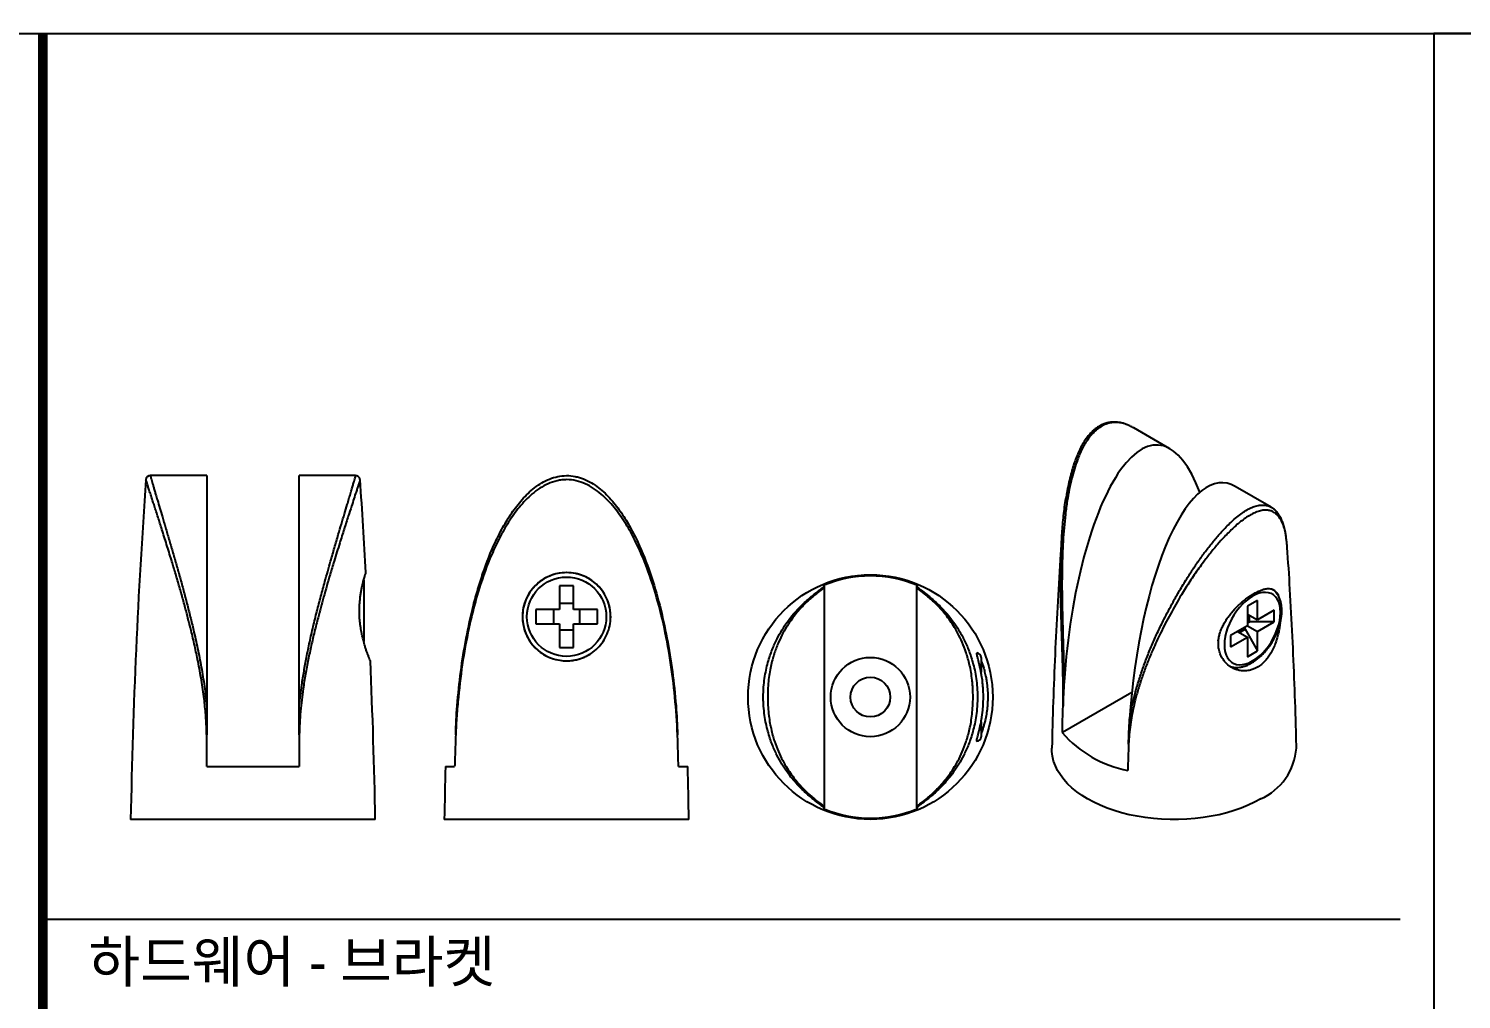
# Model space of a CAD drawing. Extents: x -256 to 8104, y -176 to 5714.
# Drawn here: x 5818 to 7280, y 4553 to 5543 of the extents above; entities that cross this region are included whole.
import ezdxf

# ---------------------------------------------------------------- set-up
doc = ezdxf.new("R2010")
doc.units = 0
doc.header["$LTSCALE"] = 30
doc.layers.get('0').update_dxf_attribs({"linetype": 'CONTINUOUS'})
for name, color, linetype in [('curior-0Line', 252, 'CONTINUOUS'), ('TIT', 3, 'CONTINUOUS'), ('부자재', 4, 'CONTINUOUS')]:
    doc.layers.add(name, color=color, linetype=linetype)
doc.styles.add('돋움', font='malgun.ttf')

# ---------------------------------------------------------------- blocks, each defined once
blk = doc.blocks.new('U_T471_U')
at = {"color": 0, "lineweight": 25}
for p, q in [((-5.25, 39), (-11.64, 39)), ((-5.25, 39), (-5.25, 12.91)), ((11.64, 39), (5.25, 39)), ((5.25, 12.91), (5.25, 39)), ((11.64, 38.98), (11.64, 38.98)), ((12.14, 38.52), (12.14, 38.52)), ((12.55, 27.14), (12.55, 20.19)), ((-5.25, 6), (5.25, 6)), ((13.87, 0), (-13.87, 0))]:
    blk.add_line(p, q, dxfattribs=at)
for centre, radius, start, end in [((-11.64, 38.5), 0.5, 89.765, 176.8929), ((729.56, -14), 743.56, 175.94902, 178.92116), ((-729.56, -14), 743.56, 3.23791, 4.0504), ((-729.56, -14), 743.56, 1.07884, 2.4676)]:
    blk.add_arc(centre, radius, start, end, dxfattribs=at)
for points, knots in [([(-11.64, 38.99), (-11.64, 38.99), (-11.65, 39.02), (-11.63, 38.93), (-11.57, 38.72), (-11.48, 38.43), (-11.39, 38.08), (-11.28, 37.72), (-11.17, 37.32), (-11.02, 36.82), (-10.82, 36.15), (-10.56, 35.29), (-10.26, 34.26), (-9.91, 33.09), (-9.53, 31.79), (-9.13, 30.42), (-8.72, 29.03), (-8.32, 27.6), (-7.92, 26.15), (-7.53, 24.67), (-7.15, 23.18), (-6.89, 22.13), (-6.6, 20.87), (-6.27, 19.41), (-5.85, 17.27), (-5.49, 15.11), (-5.33, 13.64), (-5.25, 12.91)], [0, 0, 0, 0, 0.00357, 0.029752, 0.05541, 0.081091, 0.101441, 0.121798, 0.142441, 0.16309, 0.193834, 0.232058, 0.270295, 0.316087, 0.365162, 0.414494, 0.463831, 0.513362, 0.563525, 0.613738, 0.664047, 0.714545, 0.719441, 0.789273, 0.859213, 0.929526, 1, 1, 1, 1]), ([(5.25, 12.91), (5.34, 13.7), (5.48, 15.01), (5.78, 16.84), (6.08, 18.46), (6.43, 20.14), (6.82, 21.88), (7.25, 23.61), (7.69, 25.31), (8.21, 27.21), (8.73, 29.05), (9.24, 30.82), (9.65, 32.23), (10.03, 33.51), (10.37, 34.66), (10.65, 35.6), (10.88, 36.36), (11.05, 36.95), (11.21, 37.48), (11.35, 37.95), (11.46, 38.34), (11.55, 38.66), (11.61, 38.88), (11.64, 39), (11.64, 38.99), (11.64, 38.98)], [0, 0, 0, 0, 0.075942, 0.126673, 0.177615, 0.235159, 0.292762, 0.350696, 0.40869, 0.465777, 0.546485, 0.600642, 0.654926, 0.699583, 0.744389, 0.787368, 0.814125, 0.840905, 0.867636, 0.89206, 0.916471, 0.939065, 0.964465, 0.989846, 1, 1, 1, 1]), ([(12.14, 38.52), (12.13, 38.56), (12.12, 38.64), (12.08, 38.74), (12, 38.84), (11.91, 38.92), (11.79, 38.97), (11.7, 39), (11.64, 38.99), (11.64, 38.99)], [0, 0, 0, 0, 0.1510268, 0.3092183, 0.4576644, 0.6214753, 0.7907347, 0.9709043, 1, 1, 1, 1]), ([(-5.25, 9.6), (-5.26, 9.77), (-5.27, 10.54), (-5.35, 11.9), (-5.54, 13.8), (-5.83, 15.82), (-6.2, 17.82), (-6.6, 19.7), (-7.05, 21.61), (-7.52, 23.42), (-7.98, 25.12), (-8.39, 26.57), (-8.82, 28.02), (-9.28, 29.56), (-9.79, 31.21), (-10.3, 32.82), (-10.69, 34.05), (-10.97, 34.92), (-11.17, 35.52), (-11.35, 36.07), (-11.51, 36.59), (-11.68, 37.1), (-11.84, 37.58), (-11.96, 37.98), (-12.06, 38.29), (-12.12, 38.47), (-12.15, 38.55), (-12.14, 38.53), (-12.14, 38.53)], [0, 0, 0, 0, 0.014805, 0.06686, 0.11904, 0.182072, 0.245407, 0.298536, 0.351729, 0.419853, 0.465356, 0.51094, 0.556843, 0.603077, 0.661134, 0.71942, 0.76755, 0.791763, 0.816032, 0.836832, 0.857696, 0.881717, 0.905928, 0.930388, 0.952437, 0.974923, 0.997066, 1, 1, 1, 1]), ([(12.14, 38.52), (12.14, 38.52), (12.14, 38.54), (12.11, 38.43), (12.04, 38.22), (11.94, 37.92), (11.83, 37.56), (11.66, 37.06), (11.44, 36.38), (11.15, 35.47), (10.85, 34.56), (10.57, 33.69), (10.25, 32.68), (9.9, 31.56), (9.52, 30.34), (9.16, 29.16), (8.77, 27.88), (8.37, 26.52), (7.91, 24.88), (7.44, 23.15), (6.97, 21.31), (6.6, 19.72), (6.25, 18.11), (5.94, 16.47), (5.7, 14.95), (5.52, 13.57), (5.43, 12.71), (5.35, 11.83), (5.29, 10.93), (5.26, 10.04), (5.25, 9.6)], [0, 0, 0, 0, 0.008665, 0.030285, 0.052437, 0.072806, 0.093938, 0.115279, 0.149541, 0.184202, 0.226039, 0.252566, 0.279143, 0.332567, 0.366782, 0.401039, 0.449217, 0.490349, 0.531519, 0.603802, 0.652093, 0.700471, 0.749136, 0.798095, 0.847179, 0.884093, 0.921043, 0.922685, 0.961316, 1, 1, 1, 1]), ([(13.3, 18.01), (13.31, 18.01), (13.31, 18), (13.29, 18.04), (13.25, 18.14), (13.18, 18.31), (13.08, 18.57), (12.98, 18.84), (12.88, 19.1), (12.78, 19.4), (12.66, 19.8), (12.53, 20.25), (12.41, 20.75), (12.3, 21.22), (12.21, 21.76), (12.13, 22.33), (12.08, 22.94), (12.06, 23.51), (12.07, 24.05), (12.1, 24.56), (12.14, 25.06), (12.2, 25.51), (12.25, 25.81), (12.3, 26.1), (12.38, 26.44), (12.45, 26.75), (12.54, 27.1), (12.62, 27.4), (12.69, 27.64), (12.73, 27.77), (12.77, 27.87), (12.8, 27.96), (12.81, 28), (12.81, 28), (12.81, 28)], [0, 0, 0, 0, 0.015236, 0.049407, 0.066662, 0.115181, 0.164994, 0.181851, 0.215908, 0.25049, 0.26792, 0.322274, 0.359299, 0.377986, 0.422258, 0.467478, 0.48868, 0.539386, 0.574004, 0.591487, 0.640355, 0.673601, 0.690362, 0.707314, 0.741571, 0.776376, 0.793924, 0.847573, 0.884157, 0.90263, 0.920028, 0.955251, 0.991153, 1, 1, 1, 1])]:
    blk.add_open_spline(points, degree=3, knots=knots, dxfattribs=at)
for points in [[(-5.25, 12.91), (-5.25, 11.81), (-5.25, 10.71), (-5.25, 9.6)], [(5.25, 9.6), (5.25, 10.71), (5.25, 11.81), (5.25, 12.91)], [(-5.25, 6), (-5.25, 6.6), (-5.25, 7.8), (-5.25, 9), (-5.25, 9.6)], [(5.25, 9.6), (5.25, 9), (5.25, 7.8), (5.25, 6.6), (5.25, 6)]]:
    blk.add_open_spline(points, degree=3, dxfattribs=at)
blk = doc.blocks.new('U_T471_F')
at = {"color": 0, "lineweight": 25}
for p, q in [((0.8, 26.5), (-0.8, 26.5)), ((-0.8, 26.5), (-0.8, 23.8)), ((0.8, 23.8), (0.8, 26.5)), ((0.8, 24.5), (-0.8, 24.5)), ((-0.8, 23.8), (-3.5, 23.8)), ((-3.5, 23.8), (-3.5, 22.2)), ((-1.5, 23.8), (-1.5, 22.2)), ((3.5, 23.8), (0.8, 23.8)), ((1.5, 22.2), (1.5, 23.8)), ((3.5, 22.2), (3.5, 23.8)), ((-3.5, 22.2), (-0.8, 22.2)), ((-0.8, 22.2), (-0.8, 19.5)), ((-0.8, 21.5), (0.8, 21.5)), ((0.8, 19.5), (0.8, 22.2)), ((0.8, 22.2), (3.5, 22.2)), ((-0.8, 19.5), (0.8, 19.5)), ((12.42, 12.78), (12.41, 12.87)), ((12.42, 12.8), (12.41, 12.87)), ((-13.73, 6), (-12.69, 6)), ((12.69, 6), (13.73, 6)), ((0, 0), (-13.87, 0)), ((13.87, 0), (0, 0))]:
    blk.add_line(p, q, dxfattribs=at)
blk.add_circle((0, 23), 4.5, dxfattribs=at)
for centre, radius, start, end in [((0, 23), 5, 90.3555, 305.7279), ((0, 23), 5, 356.7928, 89.7354), ((729.56, -14), 743.56, 178.4587, 178.92116), ((-729.56, -14), 743.56, 1.07884, 1.5413)]:
    blk.add_arc(centre, radius, start, end, dxfattribs=at)
for points, knots in [([(-12.4, 12.91), (-12.19, 15.52), (-11.86, 18.07), (-11.14, 21.83), (-10.87, 23.07), (-10.4, 24.91), (-10.23, 25.53), (-9.87, 26.75), (-9.68, 27.35), (-9.07, 29.14), (-8.61, 30.31), (-7.81, 32.02), (-7.52, 32.59), (-6.91, 33.69), (-6.58, 34.24), (-5.85, 35.3), (-5.46, 35.81), (-4.82, 36.53), (-4.6, 36.76), (-4.13, 37.2), (-3.89, 37.42), (-3.11, 38.02), (-2.56, 38.36), (-1.64, 38.73), (-1.32, 38.83), (-0.67, 38.96), (-0.34, 39), (0.33, 39), (0.65, 38.97), (1.14, 38.87), (1.3, 38.83), (1.62, 38.73), (1.78, 38.68), (2.23, 38.5), (2.53, 38.35), (3.09, 38.02), (3.36, 37.83), (4.14, 37.23), (4.61, 36.77), (5.46, 35.81), (5.85, 35.3), (6.58, 34.24), (6.91, 33.7), (7.53, 32.58), (7.82, 32.01), (8.62, 30.29), (9.07, 29.12), (9.89, 26.75), (10.24, 25.54), (10.87, 23.09), (11.14, 21.85), (11.62, 19.33), (11.82, 18.06), (12.16, 15.5), (12.3, 14.21), (12.41, 12.91)], [0, 0, 0, 0, 0.125, 0.125, 0.1875, 0.1875, 0.21875, 0.21875, 0.25, 0.25, 0.3125, 0.3125, 0.34375, 0.34375, 0.375, 0.375, 0.40625, 0.40625, 0.421875, 0.421875, 0.4375, 0.4375, 0.46875, 0.46875, 0.484375, 0.484375, 0.5, 0.5, 0.515625, 0.515625, 0.523438, 0.523438, 0.53125, 0.53125, 0.546875, 0.546875, 0.5625, 0.5625, 0.59375, 0.59375, 0.625, 0.625, 0.65625, 0.65625, 0.6875, 0.6875, 0.75, 0.75, 0.8125, 0.8125, 0.875, 0.875, 0.9375, 0.9375, 1, 1, 1, 1]), ([(12.58, 9.6), (12.51, 11.04), (12.41, 12.46), (12.14, 15.28), (11.97, 16.68), (11.53, 19.45), (11.28, 20.83), (10.67, 23.53), (10.32, 24.86), (9.51, 27.48), (9.05, 28.77), (8.24, 30.65), (7.95, 31.28), (7.47, 32.2), (7.31, 32.5), (6.97, 33.1), (6.79, 33.4), (6.22, 34.29), (5.82, 34.86), (5.16, 35.67), (4.92, 35.93), (4.43, 36.44), (4.18, 36.68), (3.63, 37.14), (3.35, 37.36), (2.75, 37.75), (2.44, 37.92), (1.78, 38.21), (1.44, 38.33), (0.73, 38.49), (0.37, 38.54), (-0.17, 38.54), (-0.36, 38.53), (-0.72, 38.49), (-0.89, 38.45), (-1.42, 38.34), (-1.77, 38.22), (-2.43, 37.93), (-2.74, 37.75), (-3.33, 37.37), (-3.62, 37.15), (-4.43, 36.46), (-4.91, 35.96), (-5.8, 34.88), (-6.21, 34.31), (-6.95, 33.13), (-7.29, 32.53), (-7.92, 31.31), (-8.21, 30.69), (-9.03, 28.81), (-9.49, 27.52), (-10.11, 25.54), (-10.3, 24.87), (-10.65, 23.53), (-10.82, 22.86), (-11.27, 20.83), (-11.53, 19.46), (-11.96, 16.7), (-12.13, 15.31), (-12.34, 13.18), (-12.4, 12.47), (-12.5, 11.04), (-12.54, 10.32), (-12.57, 9.6)], [0, 0, 0, 0, 0.0625, 0.0625, 0.125, 0.125, 0.1875, 0.1875, 0.25, 0.25, 0.3125, 0.3125, 0.34375, 0.34375, 0.359375, 0.359375, 0.375, 0.375, 0.40625, 0.40625, 0.421875, 0.421875, 0.4375, 0.4375, 0.453125, 0.453125, 0.46875, 0.46875, 0.484375, 0.484375, 0.5, 0.5, 0.507812, 0.507812, 0.515625, 0.515625, 0.53125, 0.53125, 0.546875, 0.546875, 0.5625, 0.5625, 0.59375, 0.59375, 0.625, 0.625, 0.65625, 0.65625, 0.6875, 0.6875, 0.75, 0.75, 0.78125, 0.78125, 0.8125, 0.8125, 0.875, 0.875, 0.9375, 0.9375, 0.96875, 0.96875, 1, 1, 1, 1]), ([(3.52, 19.45), (3.29, 19.22), (3.04, 19.02), (2.64, 18.75), (2.5, 18.66), (2.21, 18.51), (2.06, 18.44), (1.61, 18.25), (1.29, 18.16), (0.65, 18.03), (0.31, 18), (-0.34, 18), (-0.67, 18.04), (-1.32, 18.17), (-1.64, 18.27), (-2.24, 18.52), (-2.53, 18.67), (-3.06, 19.04), (-3.31, 19.24), (-3.77, 19.7), (-3.97, 19.95), (-4.33, 20.48), (-4.48, 20.77), (-4.74, 21.37), (-4.83, 21.68), (-4.93, 22.16), (-4.95, 22.32), (-4.99, 22.65), (-5, 22.82), (-5, 23.31), (-4.97, 23.64), (-4.84, 24.29), (-4.74, 24.61), (-4.49, 25.22), (-4.34, 25.51), (-3.97, 26.05), (-3.76, 26.31), (-3.3, 26.77), (-3.05, 26.98), (-2.5, 27.34), (-2.22, 27.49), (-1.61, 27.74), (-1.29, 27.84), (-0.65, 27.97), (-0.32, 28), (0.35, 28), (0.68, 27.97), (1.16, 27.87), (1.32, 27.83), (1.63, 27.73), (1.79, 27.67), (2.25, 27.48), (2.53, 27.33), (3.07, 26.96), (3.33, 26.75), (3.79, 26.29), (3.99, 26.03), (4.35, 25.48), (4.51, 25.19), (4.69, 24.74), (4.75, 24.58), (4.84, 24.27), (4.88, 24.1), (4.98, 23.61), (5, 23.29), (5, 22.63), (4.96, 22.3), (4.83, 21.66), (4.73, 21.35), (4.48, 20.74), (4.32, 20.46), (3.96, 19.93), (3.75, 19.68), (3.52, 19.45)], [0, 0, 0, 0, 0.03125, 0.03125, 0.046875, 0.046875, 0.0625, 0.0625, 0.09375, 0.09375, 0.125, 0.125, 0.15625, 0.15625, 0.1875, 0.1875, 0.21875, 0.21875, 0.25, 0.25, 0.28125, 0.28125, 0.3125, 0.3125, 0.34375, 0.34375, 0.359375, 0.359375, 0.375, 0.375, 0.40625, 0.40625, 0.4375, 0.4375, 0.46875, 0.46875, 0.5, 0.5, 0.53125, 0.53125, 0.5625, 0.5625, 0.59375, 0.59375, 0.625, 0.625, 0.65625, 0.65625, 0.671875, 0.671875, 0.6875, 0.6875, 0.71875, 0.71875, 0.75, 0.75, 0.78125, 0.78125, 0.8125, 0.8125, 0.828125, 0.828125, 0.84375, 0.84375, 0.875, 0.875, 0.90625, 0.90625, 0.9375, 0.9375, 0.96875, 0.96875, 1, 1, 1, 1])]:
    blk.add_open_spline(points, degree=3, knots=knots, dxfattribs=at)
for points in [[(-12.57, 9.6), (-12.53, 10.71), (-12.5, 11.81), (-12.4, 12.91)], [(12.41, 12.91), (12.5, 11.81), (12.54, 10.71), (12.58, 9.6)], [(-12.57, 9.6), (-12.59, 9), (-12.63, 7.8), (-12.67, 6.6), (-12.69, 6)], [(12.69, 6), (12.67, 6.6), (12.64, 7.8), (12.6, 9), (12.58, 9.6)]]:
    blk.add_open_spline(points, degree=3, dxfattribs=at)
blk = doc.blocks.new('U_T471_TOP')
at = {"color": 0, "lineweight": 25}
for p, q in [((-5.25, 12.4), (-5.25, -12.41)), ((5.25, -12.41), (5.25, 12.4)), ((12.55, 4.5), (12.55, 2.82)), ((12.55, -2.81), (12.55, -4.5))]:
    blk.add_line(p, q, dxfattribs=at)
for radius in [13.87, 4.5, 2.25]:
    blk.add_circle((0, 0), radius, dxfattribs=at)
for centre, radius, start, end in [((0, 0), 13.73, 67.5209, 112.4791), ((12.05, 4.5), 0.5, 0, 86.3874), ((12.05, -4.5), 0.5, 273.1657, 0), ((0, 0), 13.73, 247.5209, 292.4791)]:
    blk.add_arc(centre, radius, start, end, dxfattribs=at)
for points, knots in [([(-5.25, -12.57), (-5.27, -12.54), (-5.3, -12.5), (-5.41, -12.4), (-5.48, -12.35), (-5.74, -12.14), (-5.98, -11.96), (-6.4, -11.64), (-6.55, -11.52), (-6.86, -11.26), (-7.03, -11.12), (-7.55, -10.66), (-7.91, -10.31), (-8.67, -9.5), (-9.05, -9.03), (-9.63, -8.22), (-9.83, -7.93), (-10.22, -7.29), (-10.41, -6.94), (-10.78, -6.2), (-10.97, -5.79), (-11.23, -5.13), (-11.31, -4.9), (-11.47, -4.4), (-11.55, -4.14), (-11.7, -3.6), (-11.77, -3.32), (-11.89, -2.72), (-11.95, -2.41), (-12.04, -1.75), (-12.08, -1.4), (-12.12, -0.87), (-12.13, -0.69), (-12.14, -0.33), (-12.14, -0.15), (-12.14, 0.39), (-12.13, 0.76), (-12.08, 1.46), (-12.04, 1.8), (-11.94, 2.45), (-11.89, 2.76), (-11.76, 3.36), (-11.69, 3.64), (-11.54, 4.17), (-11.47, 4.42), (-11.3, 4.91), (-11.22, 5.14), (-10.96, 5.81), (-10.77, 6.21), (-10.4, 6.96), (-10.21, 7.3), (-9.82, 7.94), (-9.63, 8.23), (-9.05, 9.04), (-8.66, 9.5), (-7.91, 10.31), (-7.54, 10.66), (-6.85, 11.27), (-6.53, 11.53), (-5.97, 11.96), (-5.74, 12.14), (-5.39, 12.41), (-5.28, 12.51), (-5.25, 12.57)], [0, 0, 0, 0, 0.03125, 0.03125, 0.0625, 0.0625, 0.125, 0.125, 0.15625, 0.15625, 0.1875, 0.1875, 0.25, 0.25, 0.3125, 0.3125, 0.34375, 0.34375, 0.375, 0.375, 0.40625, 0.40625, 0.421875, 0.421875, 0.4375, 0.4375, 0.453125, 0.453125, 0.46875, 0.46875, 0.484375, 0.484375, 0.492188, 0.492188, 0.5, 0.5, 0.515625, 0.515625, 0.53125, 0.53125, 0.546875, 0.546875, 0.5625, 0.5625, 0.578125, 0.578125, 0.59375, 0.59375, 0.625, 0.625, 0.65625, 0.65625, 0.6875, 0.6875, 0.75, 0.75, 0.8125, 0.8125, 0.875, 0.875, 0.9375, 0.9375, 1, 1, 1, 1]), ([(-5.25, 12.4), (-5.38, 12.3), (-5.56, 12.16), (-5.99, 11.82), (-6.25, 11.62), (-6.81, 11.14), (-7.12, 10.87), (-7.75, 10.25), (-8.08, 9.89), (-8.74, 9.08), (-9.08, 8.63), (-9.58, 7.83), (-9.75, 7.55), (-10.08, 6.93), (-10.24, 6.59), (-10.48, 6.05), (-10.56, 5.87), (-10.71, 5.48), (-10.78, 5.27), (-11, 4.63), (-11.13, 4.17), (-11.3, 3.41), (-11.36, 3.15), (-11.45, 2.58), (-11.5, 2.29), (-11.57, 1.69), (-11.59, 1.37), (-11.62, 0.89), (-11.63, 0.72), (-11.64, 0.39), (-11.64, 0.23), (-11.65, -0.27), (-11.64, -0.6), (-11.6, -1.25), (-11.58, -1.57), (-11.51, -2.19), (-11.47, -2.48), (-11.37, -3.05), (-11.32, -3.32), (-11.15, -4.1), (-11.02, -4.57), (-10.73, -5.43), (-10.58, -5.82), (-10.27, -6.54), (-10.11, -6.88), (-9.77, -7.5), (-9.61, -7.79), (-9.1, -8.6), (-8.76, -9.06), (-8.09, -9.88), (-7.76, -10.23), (-7.13, -10.87), (-6.82, -11.14), (-5.97, -11.86), (-5.5, -12.19), (-5.25, -12.41)], [0, 0, 0, 0, 0.0625, 0.0625, 0.125, 0.125, 0.1875, 0.1875, 0.25, 0.25, 0.3125, 0.3125, 0.34375, 0.34375, 0.375, 0.375, 0.390625, 0.390625, 0.40625, 0.40625, 0.4375, 0.4375, 0.453125, 0.453125, 0.46875, 0.46875, 0.484375, 0.484375, 0.492188, 0.492188, 0.5, 0.5, 0.515625, 0.515625, 0.53125, 0.53125, 0.546875, 0.546875, 0.5625, 0.5625, 0.59375, 0.59375, 0.625, 0.625, 0.65625, 0.65625, 0.6875, 0.6875, 0.75, 0.75, 0.8125, 0.8125, 0.875, 0.875, 1, 1, 1, 1]), ([(5.25, 12.57), (5.28, 12.51), (5.39, 12.41), (5.73, 12.14), (5.97, 11.96), (6.53, 11.53), (6.85, 11.27), (7.54, 10.66), (7.9, 10.32), (8.65, 9.5), (9.04, 9.04), (9.62, 8.23), (9.81, 7.94), (10.1, 7.47), (10.2, 7.31), (10.39, 6.96), (10.48, 6.78), (10.77, 6.22), (10.95, 5.82), (11.21, 5.15), (11.3, 4.92), (11.46, 4.43), (11.54, 4.17), (11.69, 3.63), (11.76, 3.35), (11.89, 2.75), (11.94, 2.43), (12.04, 1.78), (12.07, 1.44), (12.13, 0.73), (12.14, 0.37), (12.14, -0.18), (12.14, -0.36), (12.12, -0.72), (12.11, -0.9), (12.08, -1.43), (12.04, -1.77), (11.94, -2.43), (11.89, -2.74), (11.76, -3.34), (11.69, -3.62), (11.47, -4.44), (11.31, -4.92), (10.96, -5.8), (10.77, -6.21), (10.4, -6.96), (10.21, -7.3), (9.82, -7.93), (9.63, -8.22), (9.05, -9.03), (8.66, -9.5), (8.1, -10.11), (7.91, -10.3), (7.54, -10.66), (7.37, -10.82), (6.85, -11.27), (6.53, -11.53), (5.98, -11.96), (5.74, -12.14), (5.48, -12.34), (5.4, -12.4), (5.3, -12.5), (5.26, -12.54), (5.25, -12.57)], [0, 0, 0, 0, 0.0625, 0.0625, 0.125, 0.125, 0.1875, 0.1875, 0.25, 0.25, 0.3125, 0.3125, 0.34375, 0.34375, 0.359375, 0.359375, 0.375, 0.375, 0.40625, 0.40625, 0.421875, 0.421875, 0.4375, 0.4375, 0.453125, 0.453125, 0.46875, 0.46875, 0.484375, 0.484375, 0.5, 0.5, 0.507812, 0.507812, 0.515625, 0.515625, 0.53125, 0.53125, 0.546875, 0.546875, 0.5625, 0.5625, 0.59375, 0.59375, 0.625, 0.625, 0.65625, 0.65625, 0.6875, 0.6875, 0.75, 0.75, 0.78125, 0.78125, 0.8125, 0.8125, 0.875, 0.875, 0.9375, 0.9375, 0.96875, 0.96875, 1, 1, 1, 1]), ([(5.25, -12.41), (5.5, -12.19), (5.97, -11.86), (6.81, -11.15), (7.11, -10.88), (7.59, -10.4), (7.75, -10.23), (8.08, -9.87), (8.25, -9.68), (8.75, -9.07), (9.09, -8.61), (9.59, -7.81), (9.76, -7.53), (10.09, -6.91), (10.25, -6.58), (10.56, -5.86), (10.72, -5.47), (10.93, -4.83), (11, -4.61), (11.13, -4.14), (11.19, -3.89), (11.37, -3.12), (11.46, -2.56), (11.57, -1.64), (11.59, -1.32), (11.63, -0.68), (11.64, -0.34), (11.64, 0.32), (11.63, 0.65), (11.61, 1.14), (11.59, 1.3), (11.57, 1.62), (11.55, 1.77), (11.5, 2.23), (11.46, 2.52), (11.36, 3.09), (11.31, 3.36), (11.14, 4.13), (11, 4.6), (10.72, 5.46), (10.56, 5.85), (10.25, 6.57), (10.09, 6.91), (9.75, 7.53), (9.59, 7.81), (9.08, 8.61), (8.75, 9.07), (8.08, 9.88), (7.75, 10.24), (7.12, 10.87), (6.81, 11.14), (6.25, 11.62), (5.99, 11.82), (5.55, 12.16), (5.37, 12.3), (5.25, 12.4)], [0, 0, 0, 0, 0.125, 0.125, 0.1875, 0.1875, 0.21875, 0.21875, 0.25, 0.25, 0.3125, 0.3125, 0.34375, 0.34375, 0.375, 0.375, 0.40625, 0.40625, 0.421875, 0.421875, 0.4375, 0.4375, 0.46875, 0.46875, 0.484375, 0.484375, 0.5, 0.5, 0.515625, 0.515625, 0.523438, 0.523438, 0.53125, 0.53125, 0.546875, 0.546875, 0.5625, 0.5625, 0.59375, 0.59375, 0.625, 0.625, 0.65625, 0.65625, 0.6875, 0.6875, 0.75, 0.75, 0.8125, 0.8125, 0.875, 0.875, 0.9375, 0.9375, 1, 1, 1, 1]), ([(12.09, -4.99), (12.08, -4.99), (12.06, -4.99), (12.07, -4.9), (12.09, -4.76), (12.14, -4.58), (12.2, -4.33), (12.25, -4.14), (12.3, -3.93), (12.38, -3.64), (12.45, -3.31), (12.54, -2.88), (12.62, -2.41), (12.69, -1.89), (12.73, -1.53), (12.77, -1.17), (12.8, -0.71), (12.81, -0.24), (12.81, 0.32), (12.79, 0.86), (12.75, 1.38), (12.7, 1.89), (12.63, 2.37), (12.55, 2.83), (12.49, 3.11), (12.43, 3.39), (12.36, 3.72), (12.28, 4.02), (12.21, 4.3), (12.14, 4.57), (12.09, 4.77), (12.07, 4.92), (12.06, 5), (12.08, 4.99), (12.09, 4.99)], [0, 0, 0, 0, 0.037578, 0.072333, 0.089886, 0.138949, 0.172327, 0.189155, 0.206174, 0.240568, 0.275511, 0.29313, 0.346992, 0.383722, 0.402269, 0.419735, 0.455099, 0.491144, 0.509354, 0.559783, 0.59415, 0.611491, 0.66211, 0.696545, 0.713907, 0.731449, 0.766915, 0.802983, 0.821181, 0.864849, 0.909417, 0.9303, 0.981274, 1, 1, 1, 1]), ([(12.55, 4.13), (12.58, 4.05), (12.63, 3.92), (12.71, 3.7), (12.75, 3.58), (12.77, 3.52)], [0, 0, 0, 0, 0.441681, 0.721427, 1, 1, 1, 1]), ([(12.77, 3.52), (12.82, 3.35), (12.92, 3.01), (13.04, 2.54), (13.11, 2.17), (13.17, 1.83), (13.23, 1.39), (13.28, 0.93), (13.31, 0.38), (13.31, -0.16), (13.29, -0.69), (13.25, -1.21), (13.18, -1.8), (13.08, -2.34), (12.98, -2.79), (12.88, -3.15), (12.78, -3.48), (12.67, -3.82), (12.6, -4), (12.55, -4.13)], [0, 0, 0, 0, 0.078496, 0.158305, 0.190653, 0.221844, 0.284993, 0.349373, 0.381908, 0.471259, 0.532238, 0.563031, 0.649614, 0.738506, 0.768587, 0.829363, 0.891076, 0.92218, 1, 1, 1, 1])]:
    blk.add_open_spline(points, degree=3, knots=knots, dxfattribs=at)
for points in [[(-5.25, 12.57), (-5.25, 12.59), (-5.25, 12.63), (-5.25, 12.67), (-5.25, 12.69)], [(-5.25, 12.57), (-5.25, 12.53), (-5.25, 12.5), (-5.25, 12.4)], [(5.25, 12.69), (5.25, 12.67), (5.25, 12.63), (5.25, 12.59), (5.25, 12.57)], [(5.25, 12.4), (5.25, 12.5), (5.25, 12.53), (5.25, 12.57)], [(-5.25, -12.41), (-5.25, -12.5), (-5.25, -12.54), (-5.25, -12.57)], [(-5.25, -12.69), (-5.25, -12.67), (-5.25, -12.64), (-5.25, -12.6), (-5.25, -12.57)], [(5.25, -12.57), (5.25, -12.54), (5.25, -12.5), (5.25, -12.41)], [(5.25, -12.57), (5.25, -12.6), (5.25, -12.64), (5.25, -12.67), (5.25, -12.69)]]:
    blk.add_open_spline(points, degree=3, dxfattribs=at)
blk = doc.blocks.new('U_T471_ISO')
at = {"color": 0, "lineweight": 25}
for p, q in [((-0.49, 42.05), (-4.57, 44.4)), ((11, 35.41), (6.93, 37.76)), ((9.44, 24.84), (8.31, 24.19)), ((9.44, 24.84), (8.31, 24.19)), ((9.44, 22.64), (9.44, 24.84)), ((8.31, 24.19), (8.31, 21.98)), ((8.31, 23.29), (9.44, 22.64)), ((8.52, 22.43), (8.52, 23.17)), ((11.35, 23.74), (9.44, 22.64)), ((11.35, 22.43), (11.35, 23.74)), ((8.31, 21.98), (6.4, 20.88)), ((7.18, 21.33), (8.31, 20.68)), ((7.39, 21.21), (8.03, 21.57)), ((8.03, 21.57), (8.03, 21.82)), ((8.03, 21.57), (9.44, 19.12)), ((8.31, 22.31), (8.52, 22.43)), ((8.31, 21.98), (9.44, 21.33)), ((11.35, 22.43), (8.52, 22.43)), ((9.44, 21.33), (11.35, 22.43)), ((9.44, 19.12), (9.44, 21.33)), ((5, 20.26), (5.03, 20.5)), ((6.4, 20.88), (6.4, 19.57)), ((6.4, 19.57), (8.31, 20.68)), ((8.31, 20.68), (8.31, 18.47)), ((8.31, 18.47), (9.44, 19.12)), ((-4.79, 14.42), (-12.68, 9.86))]:
    blk.add_line(p, q, dxfattribs=at)
at = {"color": 0, "lineweight": 25, "flags": 128}
for points in [[(8.87, 25.33), (8.49, 25.08), (8.11, 24.78), (7.75, 24.44), (7.4, 24.06), (7.07, 23.64), (6.76, 23.19), (6.49, 22.72), (6.26, 22.23), (6.06, 21.74), (5.9, 21.24), (5.78, 20.75), (5.72, 20.27), (5.69, 19.82), (5.72, 19.39), (5.78, 18.99), (5.9, 18.63), (6.06, 18.32), (6.26, 18.06), (6.49, 17.84), (6.76, 17.69), (7.07, 17.59), (7.4, 17.55), (7.75, 17.57), (8.11, 17.65), (8.49, 17.79), (8.87, 17.98), (9.26, 18.23), (9.64, 18.53), (10, 18.87), (10.35, 19.26), (10.68, 19.67), (10.98, 20.12), (11.26, 20.59), (11.49, 21.08), (11.69, 21.57), (11.85, 22.07), (11.96, 22.56), (12.03, 23.04), (12.06, 23.49), (12.03, 23.92), (11.96, 24.32), (11.85, 24.68), (11.69, 24.99), (11.49, 25.25), (11.26, 25.47), (10.98, 25.62), (10.68, 25.72), (10.35, 25.76), (10, 25.74), (9.64, 25.66), (9.26, 25.52), (8.87, 25.33)], [(9.81, 2.34), (9.11, 1.96), (8.38, 1.62), (7.61, 1.3), (6.8, 1.02), (5.96, 0.77), (5.09, 0.55), (4.2, 0.37), (3.28, 0.22), (2.36, 0.11), (1.42, 0.03), (0.47, 0), (-0.47, 0), (-1.42, 0.03), (-2.36, 0.11), (-3.28, 0.22), (-4.2, 0.37), (-5.09, 0.55), (-5.96, 0.77), (-6.8, 1.02), (-7.61, 1.3), (-8.38, 1.62), (-9.11, 1.96), (-9.81, 2.34), (-10.45, 2.74), (-11.05, 3.16), (-11.6, 3.61), (-12.09, 4.07), (-12.52, 4.56), (-12.9, 5.06), (-13.22, 5.58), (-13.47, 6.1), (-13.67, 6.64), (-13.8, 7.18), (-13.86, 7.72), (-13.87, 8.1)]]:
    blk.add_lwpolyline(points, dxfattribs=at)
at = {"color": 0, "lineweight": 25}
for centre, radius, start, end in [((-2.88, 18.27), 12.92, 220.6286, 259.3768), ((7, 8.62), 6.88, 294.0355, 355.6695)]:
    blk.add_arc(centre, radius, start, end, dxfattribs=at)
for centre, start_param in [((-3.71, 15.04), 5.668779), ((3.71, 10.75), 6.129094)]:
    blk.add_ellipse(centre, major_axis=(1.89, 27.43), ratio=0.319728, start_param=start_param, end_param=7.854912, dxfattribs=at)
for points, knots in [([(-5.3, 44.75), (-5.39, 44.79), (-5.68, 44.9), (-6.1, 44.99), (-6.67, 45.05), (-7.19, 45), (-7.78, 44.83), (-8.3, 44.58), (-8.86, 44.17), (-9.38, 43.65), (-9.81, 43.09), (-10.27, 42.35), (-10.65, 41.59), (-11.02, 40.66), (-11.32, 39.78), (-11.63, 38.65), (-11.9, 37.44), (-12.15, 36.06), (-12.34, 34.61), (-12.49, 33.08), (-12.6, 31.54), (-12.67, 30.01), (-12.71, 28.48), (-12.73, 26.43), (-12.71, 24.86), (-12.67, 23.11), (-12.64, 21.67), (-12.58, 19.62), (-12.52, 17.59), (-12.5, 16.28), (-12.48, 15.62)], [0, 0, 0, 0, 0.011897, 0.035819, 0.050453, 0.080055, 0.09511, 0.117929, 0.141451, 0.163911, 0.186883, 0.204821, 0.241105, 0.259418, 0.289883, 0.320361, 0.357579, 0.394807, 0.438324, 0.481847, 0.525611, 0.569378, 0.613768, 0.658202, 0.747398, 0.751731, 0.813526, 0.875416, 0.937637, 1, 1, 1, 1]), ([(-5.34, 44.77), (-5.42, 44.8), (-5.64, 44.89), (-6.02, 44.99), (-6.45, 45.06), (-6.87, 45.08), (-7.3, 45.04), (-7.72, 44.95), (-8.13, 44.81), (-8.52, 44.61), (-8.89, 44.36), (-9.24, 44.06), (-9.58, 43.71), (-9.91, 43.3), (-10.22, 42.85), (-10.51, 42.35), (-10.79, 41.8), (-11.05, 41.18), (-11.31, 40.5), (-11.55, 39.75), (-11.77, 38.92), (-11.99, 38.01), (-12.16, 37.17), (-12.24, 36.63), (-12.27, 36.42)], [0, 0, 0, 0, 0.0254343, 0.0688844, 0.1104715, 0.1501773, 0.1881292, 0.2285053, 0.2672156, 0.3046152, 0.3407975, 0.3782348, 0.4173625, 0.4581625, 0.5004768, 0.5438287, 0.5891274, 0.6391157, 0.6921951, 0.7492069, 0.8114274, 0.8807726, 0.9536835, 1, 1, 1, 1]), ([(-4.57, 44.4), (-4.72, 44.48), (-4.95, 44.62), (-5.2, 44.71), (-5.3, 44.75)], [0, 0, 0, 0, 0.6176165, 1, 1, 1, 1]), ([(-12.87, 26.6), (-12.87, 27.44), (-12.87, 28.79), (-12.81, 30.68), (-12.73, 32.37), (-12.57, 34.21), (-12.41, 35.61), (-12.28, 36.34), (-12.27, 36.42)], [0, 0, 0, 0, 0.259506, 0.41793, 0.576564, 0.77635, 0.976922, 1, 1, 1, 1]), ([(12.71, 31.88), (12.68, 32.09), (12.62, 32.54), (12.45, 33.16), (12.23, 33.76), (11.94, 34.27), (11.58, 34.66), (11.21, 34.91), (10.81, 35.05), (10.41, 35.1), (9.94, 35.06), (9.43, 34.92), (8.89, 34.68), (8.36, 34.38), (7.8, 34), (7.26, 33.57), (6.72, 33.09), (6.21, 32.59), (5.6, 31.96), (4.88, 31.17), (4.09, 30.2), (3.39, 29.29), (2.61, 28.22), (1.76, 26.98), (0.67, 25.25), (-0.25, 23.66), (-1.01, 22.22), (-1.69, 20.88), (-2.34, 19.47), (-2.96, 17.99), (-3.45, 16.72), (-3.88, 15.43), (-4.37, 13.8), (-4.73, 12.25), (-4.91, 11.1), (-5.02, 10.39), (-5.11, 9.66), (-5.15, 8.93), (-5.18, 8.56)], [0, 0, 0, 0, 0.028079, 0.060294, 0.092604, 0.126039, 0.154033, 0.18227, 0.200763, 0.219437, 0.238359, 0.257725, 0.273251, 0.289191, 0.304694, 0.320578, 0.33536, 0.350336, 0.365638, 0.390206, 0.417515, 0.445058, 0.464079, 0.504912, 0.54597, 0.60507, 0.634564, 0.664085, 0.715916, 0.750542, 0.785232, 0.820127, 0.855233, 0.916889, 0.943384, 0.944561, 0.972262, 1, 1, 1, 1]), ([(-5.06, 11.33), (-4.95, 11.97), (-4.68, 13.46), (-4.15, 15.38), (-3.57, 17.14), (-3.04, 18.53), (-2.47, 19.93), (-1.84, 21.32), (-1.08, 22.89), (-0.26, 24.44), (0.61, 25.98), (1.37, 27.22), (2.13, 28.4), (2.86, 29.47), (3.63, 30.52), (4.41, 31.52), (5.13, 32.36), (5.76, 33.04), (6.28, 33.57), (6.83, 34.07), (7.4, 34.54), (7.98, 34.95), (8.55, 35.28), (9.12, 35.52), (9.67, 35.65), (10.16, 35.68), (10.58, 35.6), (10.85, 35.51), (10.97, 35.43), (10.98, 35.42)], [0, 0, 0, 0, 0.065141, 0.152343, 0.201703, 0.251113, 0.300808, 0.350554, 0.399521, 0.468751, 0.515205, 0.561769, 0.600144, 0.638509, 0.674071, 0.709612, 0.744208, 0.765054, 0.785272, 0.805478, 0.826997, 0.849039, 0.87066, 0.892908, 0.91882, 0.945452, 0.970331, 0.995495, 1, 1, 1, 1]), ([(12.71, 31.94), (12.7, 32.05), (12.65, 32.38), (12.55, 32.89), (12.4, 33.44), (12.22, 33.92), (12.02, 34.34), (11.8, 34.68), (11.56, 34.98), (11.3, 35.21), (11.11, 35.36), (10.99, 35.42), (10.98, 35.42)], [0, 0, 0, 0, 0.078423, 0.231042, 0.370722, 0.499804, 0.620095, 0.726298, 0.820954, 0.908702, 0.991147, 1, 1, 1, 1]), ([(-12.69, 32.61), (-12.72, 32.23), (-12.89, 30.06), (-13.13, 26.1), (-13.43, 20.73), (-13.65, 15.36), (-13.8, 11.15), (-13.85, 8.73), (-13.86, 8.1)], [0, 0, 0, 0, 0.0474689, 0.2664041, 0.4853789, 0.7043806, 0.9233967, 1, 1, 1, 1]), ([(12.82, 30.86), (12.8, 31.13), (12.78, 31.48), (12.72, 31.81), (12.71, 31.88)], [0, 0, 0, 0, 0.766106, 1, 1, 1, 1]), ([(13.86, 8.1), (13.85, 8.75), (13.8, 11.18), (13.65, 15.4), (13.42, 20.76), (13.15, 25.92), (12.93, 29.28), (12.82, 30.86)], [0, 0, 0, 0, 0.084533, 0.320318, 0.556022, 0.791633, 1, 1, 1, 1]), ([(-12.6, 12.85), (-12.6, 12.99), (-12.59, 13.64), (-12.59, 14.81), (-12.61, 16.51), (-12.66, 18.36), (-12.72, 20.26), (-12.78, 22.09), (-12.83, 23.99), (-12.87, 25.49), (-12.87, 26.43), (-12.87, 26.6)], [0, 0, 0, 0, 0.033993, 0.15352, 0.27333, 0.418059, 0.563483, 0.685476, 0.807612, 0.964033, 1, 1, 1, 1]), ([(11.52, 20.1), (11.44, 19.89), (11.27, 19.45), (11.02, 18.97), (10.81, 18.63), (10.61, 18.35), (10.34, 18.01), (10.05, 17.72), (9.68, 17.42), (9.3, 17.18), (8.91, 17.02), (8.52, 16.9), (8.05, 16.84), (7.6, 16.87), (7.21, 16.95), (6.89, 17.05), (6.58, 17.2), (6.23, 17.42), (5.9, 17.7), (5.61, 18.05), (5.39, 18.39), (5.2, 18.79), (5.07, 19.25), (5, 19.75), (5, 20.23), (5.07, 20.71), (5.19, 21.17), (5.35, 21.63), (5.57, 22.08), (5.74, 22.38), (5.92, 22.68), (6.18, 23.05), (6.46, 23.41), (6.83, 23.83), (7.23, 24.24), (7.65, 24.61), (7.93, 24.85), (8.21, 25.07), (8.55, 25.32), (8.89, 25.54), (9.28, 25.76), (9.65, 25.94), (9.99, 26.07), (10.31, 26.16), (10.61, 26.2), (10.87, 26.18), (11.04, 26.15), (11.19, 26.09), (11.37, 25.99), (11.53, 25.84), (11.68, 25.64), (11.77, 25.5), (11.81, 25.36), (11.81, 25.36)], [0, 0, 0, 0, 0.0272761, 0.0550087, 0.0662491, 0.0770875, 0.0990313, 0.1214022, 0.1327076, 0.163756, 0.1849454, 0.1956454, 0.2257319, 0.2566205, 0.2670733, 0.288192, 0.3096366, 0.3204447, 0.3541493, 0.3771087, 0.3886966, 0.4161496, 0.4441904, 0.4573378, 0.4887803, 0.5102466, 0.5210882, 0.551391, 0.5720065, 0.5824, 0.5929118, 0.6141548, 0.6357369, 0.6466188, 0.679886, 0.7025718, 0.7140273, 0.7248152, 0.7466569, 0.7689197, 0.7801671, 0.811314, 0.8325399, 0.8432504, 0.8745149, 0.8957832, 0.9065065, 0.9173408, 0.9392464, 0.9615231, 0.972763, 0.9997336, 1, 1, 1, 1]), ([(6.27, 17.41), (6.31, 17.4), (6.45, 17.33), (6.72, 17.27), (7.08, 17.24), (7.45, 17.27), (7.83, 17.34), (8.22, 17.47), (8.61, 17.66), (9.01, 17.89), (9.4, 18.17), (9.77, 18.49), (10.14, 18.85), (10.48, 19.25), (10.8, 19.67), (11.1, 20.12), (11.36, 20.59), (11.6, 21.07), (11.8, 21.56), (11.96, 22.05), (12.08, 22.55), (12.17, 23.04), (12.21, 23.51), (12.2, 23.97), (12.15, 24.41), (12.06, 24.82), (11.92, 25.19), (11.73, 25.53), (11.5, 25.81), (11.3, 26.01), (11.17, 26.09), (11.14, 26.11)], [0, 0, 0, 0, 0.012709, 0.0463, 0.080211, 0.114735, 0.14999, 0.185911, 0.222307, 0.258957, 0.295681, 0.332364, 0.368976, 0.405513, 0.441991, 0.47843, 0.514857, 0.551295, 0.587765, 0.624294, 0.66091, 0.697636, 0.73449, 0.771472, 0.808546, 0.84557, 0.88233, 0.918552, 0.954003, 0.988619, 1, 1, 1, 1]), ([(12.01, 22.28), (12, 22.17), (11.98, 21.97), (11.92, 21.6), (11.83, 21.16), (11.71, 20.71), (11.61, 20.36), (11.55, 20.19), (11.52, 20.1)], [0, 0, 0, 0, 0.150401, 0.26947, 0.510028, 0.754292, 0.877404, 1, 1, 1, 1])]:
    blk.add_open_spline(points, degree=3, knots=knots, dxfattribs=at)
for points in [[(-12.48, 15.62), (-12.55, 14.68), (-12.58, 13.77), (-12.6, 12.85)], [(-12.68, 9.86), (-12.67, 10.36), (-12.65, 11.35), (-12.62, 12.35), (-12.6, 12.85)], [(-5.18, 8.56), (-5.15, 9.48), (-5.12, 10.4), (-5.06, 11.33)], [(-5.18, 8.56), (-5.19, 8.06), (-5.22, 7.07), (-5.25, 6.07), (-5.26, 5.57)]]:
    blk.add_open_spline(points, degree=3, dxfattribs=at)
blk = doc.blocks.new('URINAL_11')
at = {"color": 8}
blk.add_line((5832, 4634.8), (7217.2, 4634.8), dxfattribs=at)
at = {"color": 8, "const_width": 10}
blk.add_lwpolyline([(5832, 0.1), (5832, 5538.4)], dxfattribs=at)
at = {"color": 2}
for points in [[(-0.7, 5538.4), (7251.6, 5538.4), (7251.6, 0.1), (-0.7, 0.1)], [(-0.7, 5538.4), (7251.6, 5538.4), (7251.6, 0.1), (-0.7, 0.1)], [(-0.7, 5538.4), (7981.2, 5538.4), (7981.2, 0.1), (-0.7, 0.1)]]:
    blk.add_lwpolyline(points, close=True, dxfattribs=at)
at = {"layer": 'curior-0Line'}
blk.add_line((7251.6, 5538.4), (7251.6, 0.8), dxfattribs=at)
blk.add_lwpolyline([(7984.1, 5538.4), (7251.6, 5538.4), (7251.6, 0.1), (7984.1, 0.1)], close=True, dxfattribs=at)
at = {"layer": '부자재', "xscale": 9, "yscale": 9}
for name, p in [('U_T471_ISO', (6986.5, 4736.3)), ('U_T471_U', (6046.5, 4736.3)), ('U_T471_F', (6366.5, 4736.3)), ('U_T471_TOP', (6676.5, 4861.3))]:
    blk.add_blockref(name, p, dxfattribs=at)
at = {"layer": 'TIT', "style": '돋움'}
blk.add_text('하드웨어 - 브라켓', height=42, dxfattribs=at).set_placement((5878.7, 4570.4))

msp = doc.modelspace()

# ---------------------------------------------------------------- block references
msp.add_blockref('URINAL_11', (0, 0))

doc.saveas('drawing.dxf')
